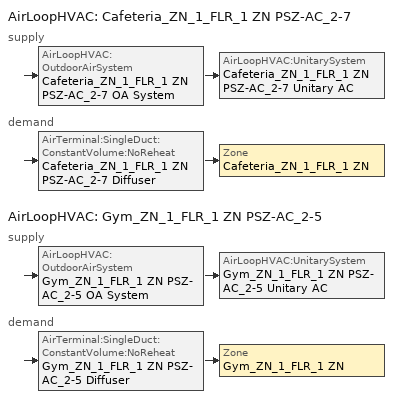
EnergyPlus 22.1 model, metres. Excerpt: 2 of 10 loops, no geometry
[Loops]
AirLoopHVAC 'Cafeteria_ZN_1_FLR_1 ZN PSZ-AC_2-7'
 supply: AirLoopHVAC:OutdoorAirSystem 'Cafeteria_ZN_1_FLR_1 ZN PSZ-AC_2-7 OA System' > AirLoopHVAC:UnitarySystem 'Cafeteria_ZN_1_FLR_1 ZN PSZ-AC_2-7 Unitary AC'
 demand: AirTerminal:SingleDuct:ConstantVolume:NoReheat 'Cafeteria_ZN_1_FLR_1 ZN PSZ-AC_2-7 Diffuser' > Zone 'Cafeteria_ZN_1_FLR_1 ZN'
AirLoopHVAC 'Gym_ZN_1_FLR_1 ZN PSZ-AC_2-5'
 supply: AirLoopHVAC:OutdoorAirSystem 'Gym_ZN_1_FLR_1 ZN PSZ-AC_2-5 OA System' > AirLoopHVAC:UnitarySystem 'Gym_ZN_1_FLR_1 ZN PSZ-AC_2-5 Unitary AC'
 demand: AirTerminal:SingleDuct:ConstantVolume:NoReheat 'Gym_ZN_1_FLR_1 ZN PSZ-AC_2-5 Diffuser' > Zone 'Gym_ZN_1_FLR_1 ZN'
[ZoneControl:Thermostat] Temperature Difference Between Cutout And Setpoint {deltaC}=0
Name | Zone or ZoneList | Control Type Schedule | Control 1
Cafeteria_ZN_1_FLR_1 ZN Thermostat | Cafeteria_ZN_1_FLR_1 ZN | Cafeteria_ZN_1_FLR_1 ZN Thermostat Schedule | PrimarySchool Cafeteria Thermostat 1
Gym_ZN_1_FLR_1 ZN Thermostat | Gym_ZN_1_FLR_1 ZN | Gym_ZN_1_FLR_1 ZN Thermostat Schedule | PrimarySchool Gym Thermostat 1
[ThermostatSetpoint:DualSetpoint] Heating Setpoint Temperature Schedule=SchoolPrimary HTGSETP_SCH_NO_OPTIMUM; Cooling Setpoint Temperature Schedule=SchoolPrimary CLGSETP_SCH_NO_OPTIMUM
PrimarySchool Cafeteria Thermostat 1; PrimarySchool Gym Thermostat 1
[Zone equipment]
Cafeteria_ZN_1_FLR_1 ZN: Cafeteria_ZN_1_FLR_1 ZN PSZ-AC_2-7 Diffuser
Gym_ZN_1_FLR_1 ZN: Gym_ZN_1_FLR_1 ZN PSZ-AC_2-5 Diffuser
[Sizing:Zone] Zone Cooling Design Supply Air Temperature Input Method=SupplyAirTemperature; Zone Cooling Design Supply Air Temperature {C}=12.7778; Zone Cooling Design Supply Air Temperature Difference {deltaC}=11.11; Zone Heating Design Supply Air Temperature Input Method=SupplyAirTemperature; Zone Heating Design Supply Air Temperature {C}=50; Zone Heating Design Supply Air Temperature Difference {deltaC}=11.11; Zone Cooling Design Supply Air Humidity Ratio {kgWater/kgDryAir}=0.0085; Zone Heating Design Supply Air Humidity Ratio {kgWater/kgDryAir}=0.008; Cooling Design Air Flow Method=DesignDay; Cooling Design Air Flow Rate {m3/s}=0; Cooling Minimum Air Flow per Zone Floor Area {m3/s-m2}=0.000762; Cooling Minimum Air Flow {m3/s}=0; Cooling Minimum Air Flow Fraction=0; Heating Design Air Flow Method=DesignDay; Heating Design Air Flow Rate {m3/s}=0; Heating Maximum Air Flow per Zone Floor Area {m3/s-m2}=0.002032; Heating Maximum Air Flow {m3/s}=0.141576; Heating Maximum Air Flow Fraction=0.3; Account for Dedicated Outdoor Air System=No
Name | Design Specification Outdoor Air Object
Cafeteria_ZN_1_FLR_1 ZN | PrimarySchool Cafeteria Ventilation
Gym_ZN_1_FLR_1 ZN | PrimarySchool Gym Ventilation
[Controller:MechanicalVentilation] Availability Schedule=SchoolPrimary MinOA_MotorizedDamper_Sched; Demand Controlled Ventilation=No; System Outdoor Air Method=ZoneSum
Name | Zone or ZoneList Name 1 | Design Specification Outdoor Air Object Name 1
Controller Mechanical Ventilation 3 | Cafeteria_ZN_1_FLR_1 ZN | PrimarySchool Cafeteria Ventilation
Controller Mechanical Ventilation 2 | Gym_ZN_1_FLR_1 ZN | PrimarySchool Gym Ventilation
[DesignSpecification:OutdoorAir] Outdoor Air Method=Sum; Outdoor Air Flow per Zone {m3/s}=0; Outdoor Air Flow Air Changes per Hour {1/hr}=0
Name | Outdoor Air Flow per Person {m3/s-person} | Outdoor Air Flow per Zone Floor Area {m3/s-m2}
PrimarySchool Cafeteria Ventilation | 0.00353961 | 0.0009144
PrimarySchool Gym Ventilation | 0 | 0.001524
[AirTerminal:SingleDuct:ConstantVolume:NoReheat] Availability Schedule=Always On Discrete; Maximum Air Flow Rate {m3/s}=AutoSize
Cafeteria_ZN_1_FLR_1 ZN PSZ-AC_2-7 Diffuser; Gym_ZN_1_FLR_1 ZN PSZ-AC_2-5 Diffuser
[AirLoopHVAC] Design Supply Air Flow Rate {m3/s}=AutoSize; Design Return Air Flow Fraction of Supply Air Flow=1
Cafeteria_ZN_1_FLR_1 ZN PSZ-AC_2-7; Gym_ZN_1_FLR_1 ZN PSZ-AC_2-5
[Sizing:System] Type of Load to Size On=Sensible; Design Outdoor Air Flow Rate {m3/s}=Autosize; Central Heating Maximum System Air Flow Ratio=1; Preheat Design Temperature {C}=7.22222; Preheat Design Humidity Ratio {kgWater/kgDryAir}=0.008; Precool Design Temperature {C}=12.7778; Precool Design Humidity Ratio {kgWater/kgDryAir}=0.008; Central Cooling Design Supply Air Temperature {C}=12.7778; Central Heating Design Supply Air Temperature {C}=50; Type of Zone Sum to Use=Coincident; 100% Outdoor Air in Cooling=No; 100% Outdoor Air in Heating=No; Central Cooling Design Supply Air Humidity Ratio {kgWater/kgDryAir}=0.0085; Central Heating Design Supply Air Humidity Ratio {kgWater/kgDryAir}=0.008; Cooling Supply Air Flow Rate Method=DesignDay; Cooling Supply Air Flow Rate {m3/s}=0; Cooling Supply Air Flow Rate Per Floor Area {m3/s-m2}=0.00996765; Cooling Fraction of Autosized Cooling Supply Air Flow Rate=1; Cooling Supply Air Flow Rate Per Unit Cooling Capacity {m3/s-W}=3.94755e-05; Heating Supply Air Flow Rate Method=DesignDay; Heating Supply Air Flow Rate {m3/s}=0; Heating Supply Air Flow Rate Per Floor Area {m3/s-m2}=0.00996765; Heating Fraction of Autosized Heating Supply Air Flow Rate=1; Heating Fraction of Autosized Cooling Supply Air Flow Rate=1; Heating Supply Air Flow Rate Per Unit Heating Capacity {m3/s-W}=3.15882e-05; System Outdoor Air Method=ZoneSum; Zone Maximum Outdoor Air Fraction=1; Cooling Design Capacity Method=CoolingDesignCapacity; Cooling Design Capacity {W}=Autosize; Cooling Design Capacity Per Floor Area {W/m2}=234.7; Fraction of Autosized Cooling Design Capacity=1; Heating Design Capacity Method=HeatingDesignCapacity; Heating Design Capacity {W}=Autosize; Heating Design Capacity Per Floor Area {W/m2}=157; Fraction of Autosized Heating Design Capacity=1; Central Cooling Capacity Control Method=OnOff; Occupant Diversity=Autosize
Cafeteria_ZN_1_FLR_1 ZN PSZ-AC_2-7; Gym_ZN_1_FLR_1 ZN PSZ-AC_2-5
[Controller:OutdoorAir] Minimum Outdoor Air Flow Rate {m3/s}=Autosize; Maximum Outdoor Air Flow Rate {m3/s}=Autosize; Economizer Control Type=NoEconomizer; Economizer Control Action Type=ModulateFlow; Economizer Maximum Limit Dry-Bulb Temperature {C}=28; Economizer Maximum Limit Enthalpy {J/kg}=64000; Lockout Type=NoLockout; Minimum Limit Type=FixedMinimum; Minimum Outdoor Air Schedule=SchoolPrimary MinOA_MotorizedDamper_Sched; High Humidity Control=No; Control High Indoor Humidity Based on Outdoor Humidity Ratio=Yes; Heat Recovery Bypass Control Type=BypassWhenWithinEconomizerLimits
Name | Mechanical Ventilation Controller
Cafeteria_ZN_1_FLR_1 ZN PSZ-AC_2-7 OA System Controller | Controller Mechanical Ventilation 3
Gym_ZN_1_FLR_1 ZN PSZ-AC_2-5 OA System Controller | Controller Mechanical Ventilation 2
[SetpointManager:MixedAir] Control Variable=Temperature
Node 221 OS Default SPM; Node 211 OS Default SPM
[AirLoopHVAC:UnitarySystem] Control Type=Load; Dehumidification Control Type=None; Availability Schedule=SchoolPrimary HVACOperationSchd; Fan Placement=DrawThrough; Supply Air Fan Operating Mode Schedule=SchoolPrimary HVACOperationSchd; DX Heating Coil Sizing Ratio=1; Use DOAS DX Cooling Coil=No; Minimum Supply Air Temperature {C}=2; Latent Load Control=SensibleOnlyLoadControl; Cooling Supply Air Flow Rate {m3/s}=Autosize; Heating Supply Air Flow Rate {m3/s}=Autosize; No Load Supply Air Flow Rate {m3/s}=Autosize; Maximum Supply Air Temperature {C}=80; Maximum Outdoor Dry-Bulb Temperature for Supplemental Heater Operation {C}=21; Maximum Cycling Rate {cycles/hr}=2.5; Heat Pump Time Constant {s}=60; Fraction of On-Cycle Power Use=0.01; Heat Pump Fan Delay Time {s}=60; Ancillary On-Cycle Electric Power {W}=0; Ancillary Off-Cycle Electric Power {W}=0
Name | Controlling Zone or Thermostat Location | Supply Fan | Heating Coil | Cooling Coil | Supplemental Heating Coil
Cafeteria_ZN_1_FLR_1 ZN PSZ-AC_2-7 Unitary AC | Cafeteria_ZN_1_FLR_1 ZN | Cafeteria_ZN_1_FLR_1 ZN PSZ-AC_2-7 Fan | Cafeteria_ZN_1_FLR_1 ZN PSZ-AC_2-7 Gas Htg Coil | Cafeteria_ZN_1_FLR_1 ZN PSZ-AC_2-7 2spd DX AC Clg Coil | Cafeteria_ZN_1_FLR_1 ZN PSZ-AC_2-7 No Heat
Gym_ZN_1_FLR_1 ZN PSZ-AC_2-5 Unitary AC | Gym_ZN_1_FLR_1 ZN | Gym_ZN_1_FLR_1 ZN PSZ-AC_2-5 Fan | Gym_ZN_1_FLR_1 ZN PSZ-AC_2-5 Gas Htg Coil | Gym_ZN_1_FLR_1 ZN PSZ-AC_2-5 2spd DX AC Clg Coil | Gym_ZN_1_FLR_1 ZN PSZ-AC_2-5 No Heat
[Fan:OnOff] Availability Schedule=Always On Discrete; Fan Total Efficiency=0.54; Pressure Rise {Pa}=622.722; Maximum Flow Rate {m3/s}=Autosize; Motor Efficiency=0.9; Motor In Airstream Fraction=1
Name | Fan Power Ratio Function of Speed Ratio Curve | Fan Efficiency Ratio Function of Speed Ratio Curve
Cafeteria_ZN_1_FLR_1 ZN PSZ-AC_2-7 Fan | Fan On Off Power Curve 2 | Fan On Off Efficiency Curve 2
Gym_ZN_1_FLR_1 ZN PSZ-AC_2-5 Fan | Fan On Off Power Curve 1 | Fan On Off Efficiency Curve 1
[Coil:Heating:Fuel] Availability Schedule=Always On Discrete; Fuel Type=NaturalGas; Burner Efficiency=0.8; Nominal Capacity {W}=AutoSize; Parasitic Electric Load {W}=0; Parasitic Fuel Load {W}=0
Cafeteria_ZN_1_FLR_1 ZN PSZ-AC_2-7 Gas Htg Coil; Gym_ZN_1_FLR_1 ZN PSZ-AC_2-5 Gas Htg Coil
[Coil:Cooling:DX:TwoSpeed] Availability Schedule=Always On Discrete; High Speed Gross Rated Total Cooling Capacity {W}=Autosize; High Speed Rated Sensible Heat Ratio=Autosize; High Speed Gross Rated Cooling COP {W/W}=3; High Speed Rated Air Flow Rate {m3/s}=Autosize; Unit Internal Static Air Pressure {Pa}=773.3; Low Speed Gross Rated Total Cooling Capacity {W}=Autosize; Low Speed Gross Rated Sensible Heat Ratio=0.69; Low Speed Gross Rated Cooling COP {W/W}=3; Low Speed Rated Air Flow Rate {m3/s}=Autosize; Condenser Type=AirCooled; Minimum Outdoor Dry-Bulb Temperature for Compressor Operation {C}=-25; High Speed Evaporative Condenser Effectiveness=0; High Speed Evaporative Condenser Air Flow Rate {m3/s}=Autosize; High Speed Evaporative Condenser Pump Rated Power Consumption {W}=Autosize; Low Speed Evaporative Condenser Effectiveness=0; Low Speed Evaporative Condenser Air Flow Rate {m3/s}=Autosize; Low Speed Evaporative Condenser Pump Rated Power Consumption {W}=Autosize; Basin Heater Capacity {W/K}=10; Basin Heater Setpoint Temperature {C}=2
Name | Total Cooling Capacity Function of Temperature Curve | Total Cooling Capacity Function of Flow Fraction Curve | Energy Input Ratio Function of Temperature Curve | Energy Input Ratio Function of Flow Fraction Curve | Part Load Fraction Correlation Curve | Low Speed Total Cooling Capacity Function of Temperature Curve | Low Speed Energy Input Ratio Function of Temperature Curve
Cafeteria_ZN_1_FLR_1 ZN PSZ-AC_2-7 2spd DX AC Clg Coil | Curve Biquadratic 37 | Curve Quadratic 28 | Curve Biquadratic 38 | Curve Quadratic 29 | Curve Quadratic 30 | Curve Biquadratic 39 | Curve Biquadratic 40
Gym_ZN_1_FLR_1 ZN PSZ-AC_2-5 2spd DX AC Clg Coil | Curve Biquadratic 29 | Curve Quadratic 22 | Curve Biquadratic 30 | Curve Quadratic 23 | Curve Quadratic 24 | Curve Biquadratic 31 | Curve Biquadratic 32
[Coil:Heating:Electric] Availability Schedule=Always Off Discrete; Efficiency=1; Nominal Capacity {W}=0
Cafeteria_ZN_1_FLR_1 ZN PSZ-AC_2-7 No Heat; Gym_ZN_1_FLR_1 ZN PSZ-AC_2-5 No Heat
[SetpointManager:SingleZone:Reheat] Control Variable=Temperature; Minimum Supply Air Temperature {C}=12.7778; Maximum Supply Air Temperature {C}=50
Name | Control Zone
Cafeteria_ZN_1_FLR_1 ZN Setpoint Manager SZ Reheat | Cafeteria_ZN_1_FLR_1 ZN
Gym_ZN_1_FLR_1 ZN Setpoint Manager SZ Reheat | Gym_ZN_1_FLR_1 ZN
[EnergyManagementSystem:InternalVariable] Internal Data Type=Zone Floor Area
Name | Internal Data Index Key
Cafeteria_ZN_1_FLR_1ZN_Area | Cafeteria_ZN_1_FLR_1 ZN
Gym_ZN_1_FLR_1ZN_Area | Gym_ZN_1_FLR_1 ZN
[EnergyManagementSystem:Sensor] Output:Variable or Output:Meter=Zone Lights Electricity Rate
Name | Output:Variable or Output:Meter Index Key
Cafeteria_ZN_1_FLR_1ZN_LSr | Cafeteria_ZN_1_FLR_1 ZN
Gym_ZN_1_FLR_1ZN_LSr | Gym_ZN_1_FLR_1 ZN
[EnergyManagementSystem:Program]
SET_Main_Corridor_ZN_1_FLR_1ZN_Light_EMS_Program: SET Main_Corridor_ZN_1_FLR_1ZN_LSr_IP=0.093*Main_Corridor_ZN_1_FLR_1ZN_LSr/Main_Corridor_ZN_1_FLR_1ZN_Area; IF (Business_Sensor <= 0) && (Main_Corridor_ZN_1_FLR_1ZN_LSr_IP >= 0.02); SET Main_Corridor_ZN_1_FLR_1ZN_Light1_Actuator = 0.02*Main_Corridor_ZN_1_FLR_1ZN_Area/0.09290304; ELSE; SET Main_Corridor_ZN_1_FLR_1ZN_Light1_Actuator = NULL; ENDIF
SET_Mech_ZN_1_FLR_1ZN_Light_EMS_Program: SET Mech_ZN_1_FLR_1ZN_LSr_IP=0.093*Mech_ZN_1_FLR_1ZN_LSr/Mech_ZN_1_FLR_1ZN_Area; IF (Business_Sensor <= 0) && (Mech_ZN_1_FLR_1ZN_LSr_IP >= 0.02); SET Mech_ZN_1_FLR_1ZN_Light1_Actuator = 0.02*Mech_ZN_1_FLR_1ZN_Area/0.09290304; ELSE; SET Mech_ZN_1_FLR_1ZN_Light1_Actuator = NULL; ENDIF
SET_Mult_Class_1_Pod_1_ZN_1_FLR_1ZN_Light_EMS_Program: SET Mult_Class_1_Pod_1_ZN_1_FLR_1ZN_LSr_IP=0.093*Mult_Class_1_Pod_1_ZN_1_FLR_1ZN_LSr/Mult_Class_1_Pod_1_ZN_1_FLR_1ZN_Area; IF (Business_Sensor <= 0) && (Mult_Class_1_Pod_1_ZN_1_FLR_1ZN_LSr_IP >= 0.02); SET Mult_Class_1_Pod_1_ZN_1_FLR_1ZN_Light1_Actuator = 0.02*Mult_Class_1_Pod_1_ZN_1_FLR_1ZN_Area/0.09290304; ELSE; SET Mult_Class_1_Pod_1_ZN_1_FLR_1ZN_Light1_Actuator = NULL; ENDIF
SET_Mult_Class_1_Pod_2_ZN_1_FLR_1ZN_Light_EMS_Program: SET Mult_Class_1_Pod_2_ZN_1_FLR_1ZN_LSr_IP=0.093*Mult_Class_1_Pod_2_ZN_1_FLR_1ZN_LSr/Mult_Class_1_Pod_2_ZN_1_FLR_1ZN_Area; IF (Business_Sensor <= 0) && (Mult_Class_1_Pod_2_ZN_1_FLR_1ZN_LSr_IP >= 0.02); SET Mult_Class_1_Pod_2_ZN_1_FLR_1ZN_Light1_Actuator = 0.02*Mult_Class_1_Pod_2_ZN_1_FLR_1ZN_Area/0.09290304; ELSE; SET Mult_Class_1_Pod_2_ZN_1_FLR_1ZN_Light1_Actuator = NULL; ENDIF
SET_Mult_Class_1_Pod_3_ZN_1_FLR_1ZN_Light_EMS_Program: SET Mult_Class_1_Pod_3_ZN_1_FLR_1ZN_LSr_IP=0.093*Mult_Class_1_Pod_3_ZN_1_FLR_1ZN_LSr/Mult_Class_1_Pod_3_ZN_1_FLR_1ZN_Area; IF (Business_Sensor <= 0) && (Mult_Class_1_Pod_3_ZN_1_FLR_1ZN_LSr_IP >= 0.02); SET Mult_Class_1_Pod_3_ZN_1_FLR_1ZN_Light1_Actuator = 0.02*Mult_Class_1_Pod_3_ZN_1_FLR_1ZN_Area/0.09290304; ELSE; SET Mult_Class_1_Pod_3_ZN_1_FLR_1ZN_Light1_Actuator = NULL; ENDIF
SET_Mult_Class_2_Pod_1_ZN_1_FLR_1ZN_Light_EMS_Program: SET Mult_Class_2_Pod_1_ZN_1_FLR_1ZN_LSr_IP=0.093*Mult_Class_2_Pod_1_ZN_1_FLR_1ZN_LSr/Mult_Class_2_Pod_1_ZN_1_FLR_1ZN_Area; IF (Business_Sensor <= 0) && (Mult_Class_2_Pod_1_ZN_1_FLR_1ZN_LSr_IP >= 0.02); SET Mult_Class_2_Pod_1_ZN_1_FLR_1ZN_Light1_Actuator = 0.02*Mult_Class_2_Pod_1_ZN_1_FLR_1ZN_Area/0.09290304; ELSE; SET Mult_Class_2_Pod_1_ZN_1_FLR_1ZN_Light1_Actuator = NULL; ENDIF
SET_Mult_Class_2_Pod_2_ZN_1_FLR_1ZN_Light_EMS_Program: SET Mult_Class_2_Pod_2_ZN_1_FLR_1ZN_LSr_IP=0.093*Mult_Class_2_Pod_2_ZN_1_FLR_1ZN_LSr/Mult_Class_2_Pod_2_ZN_1_FLR_1ZN_Area; IF (Business_Sensor <= 0) && (Mult_Class_2_Pod_2_ZN_1_FLR_1ZN_LSr_IP >= 0.02); SET Mult_Class_2_Pod_2_ZN_1_FLR_1ZN_Light1_Actuator = 0.02*Mult_Class_2_Pod_2_ZN_1_FLR_1ZN_Area/0.09290304; ELSE; SET Mult_Class_2_Pod_2_ZN_1_FLR_1ZN_Light1_Actuator = NULL; ENDIF
SET_Mult_Class_2_Pod_3_ZN_1_FLR_1ZN_Light_EMS_Program: SET Mult_Class_2_Pod_3_ZN_1_FLR_1ZN_LSr_IP=0.093*Mult_Class_2_Pod_3_ZN_1_FLR_1ZN_LSr/Mult_Class_2_Pod_3_ZN_1_FLR_1ZN_Area; IF (Business_Sensor <= 0) && (Mult_Class_2_Pod_3_ZN_1_FLR_1ZN_LSr_IP >= 0.02); SET Mult_Class_2_Pod_3_ZN_1_FLR_1ZN_Light1_Actuator = 0.02*Mult_Class_2_Pod_3_ZN_1_FLR_1ZN_Area/0.09290304; ELSE; SET Mult_Class_2_Pod_3_ZN_1_FLR_1ZN_Light1_Actuator = NULL; ENDIF
SET_Offices_ZN_1_FLR_1ZN_Light_EMS_Program: SET Offices_ZN_1_FLR_1ZN_LSr_IP=0.093*Offices_ZN_1_FLR_1ZN_LSr/Offices_ZN_1_FLR_1ZN_Area; IF (Business_Sensor <= 0) && (Offices_ZN_1_FLR_1ZN_LSr_IP >= 0.02); SET Offices_ZN_1_FLR_1ZN_Light1_Actuator = 0.02*Offices_ZN_1_FLR_1ZN_Area/0.09290304; ELSE; SET Offices_ZN_1_FLR_1ZN_Light1_Actuator = NULL; ENDIF
Transformer_Load_Prog: SET Wired_LTG = Facility_Int_LTG*0.0119
[EnergyManagementSystem:ProgramCallingManager]
Mains_Water_Prg_Mgr: BeginTimestepBeforePredictor; Mains_Water_Prg
SET_Bath_ZN_1_FLR_1 ZN_Light_EMS_Program_Manager: AfterPredictorAfterHVACManagers; SET_Bath_ZN_1_FLR_1ZN_Light_EMS_Program
SET_Cafeteria_ZN_1_FLR_1 ZN_Light_EMS_Program_Manager: AfterPredictorAfterHVACManagers; SET_Cafeteria_ZN_1_FLR_1ZN_Light_EMS_Program
SET_Computer_Class_ZN_1_FLR_1 ZN_Light_EMS_Program_Manager: AfterPredictorAfterHVACManagers; SET_Computer_Class_ZN_1_FLR_1ZN_Light_EMS_Program
SET_Corner_Class_1_Pod_1_ZN_1_FLR_1 ZN_Light_EMS_Program_Manager: AfterPredictorAfterHVACManagers; SET_Corner_Class_1_Pod_1_ZN_1_FLR_1ZN_Light_EMS_Program
SET_Corner_Class_1_Pod_2_ZN_1_FLR_1 ZN_Light_EMS_Program_Manager: AfterPredictorAfterHVACManagers; SET_Corner_Class_1_Pod_2_ZN_1_FLR_1ZN_Light_EMS_Program
SET_Corner_Class_1_Pod_3_ZN_1_FLR_1 ZN_Light_EMS_Program_Manager: AfterPredictorAfterHVACManagers; SET_Corner_Class_1_Pod_3_ZN_1_FLR_1ZN_Light_EMS_Program
SET_Corner_Class_2_Pod_1_ZN_1_FLR_1 ZN_Light_EMS_Program_Manager: AfterPredictorAfterHVACManagers; SET_Corner_Class_2_Pod_1_ZN_1_FLR_1ZN_Light_EMS_Program
SET_Corner_Class_2_Pod_2_ZN_1_FLR_1 ZN_Light_EMS_Program_Manager: AfterPredictorAfterHVACManagers; SET_Corner_Class_2_Pod_2_ZN_1_FLR_1ZN_Light_EMS_Program
SET_Corner_Class_2_Pod_3_ZN_1_FLR_1 ZN_Light_EMS_Program_Manager: AfterPredictorAfterHVACManagers; SET_Corner_Class_2_Pod_3_ZN_1_FLR_1ZN_Light_EMS_Program
SET_Corridor_Pod_1_ZN_1_FLR_1 ZN_Light_EMS_Program_Manager: AfterPredictorAfterHVACManagers; SET_Corridor_Pod_1_ZN_1_FLR_1ZN_Light_EMS_Program
SET_Corridor_Pod_2_ZN_1_FLR_1 ZN_Light_EMS_Program_Manager: AfterPredictorAfterHVACManagers; SET_Corridor_Pod_2_ZN_1_FLR_1ZN_Light_EMS_Program
SET_Corridor_Pod_3_ZN_1_FLR_1 ZN_Light_EMS_Program_Manager: AfterPredictorAfterHVACManagers; SET_Corridor_Pod_3_ZN_1_FLR_1ZN_Light_EMS_Program
SET_Gym_ZN_1_FLR_1 ZN_Light_EMS_Program_Manager: AfterPredictorAfterHVACManagers; SET_Gym_ZN_1_FLR_1ZN_Light_EMS_Program
SET_Kitchen_ZN_1_FLR_1 ZN_Light_EMS_Program_Manager: AfterPredictorAfterHVACManagers; SET_Kitchen_ZN_1_FLR_1ZN_Light_EMS_Program
SET_Library_Media_Center_ZN_1_FLR_1 ZN_Light_EMS_Program_Manager: AfterPredictorAfterHVACManagers; SET_Library_Media_Center_ZN_1_FLR_1ZN_Light_EMS_Program
SET_Lobby_ZN_1_FLR_1 ZN_Light_EMS_Program_Manager: AfterPredictorAfterHVACManagers; SET_Lobby_ZN_1_FLR_1ZN_Light_EMS_Program
SET_Main_Corridor_ZN_1_FLR_1 ZN_Light_EMS_Program_Manager: AfterPredictorAfterHVACManagers; SET_Main_Corridor_ZN_1_FLR_1ZN_Light_EMS_Program
SET_Mech_ZN_1_FLR_1 ZN_Light_EMS_Program_Manager: AfterPredictorAfterHVACManagers; SET_Mech_ZN_1_FLR_1ZN_Light_EMS_Program
SET_Mult_Class_1_Pod_1_ZN_1_FLR_1 ZN_Light_EMS_Program_Manager: AfterPredictorAfterHVACManagers; SET_Mult_Class_1_Pod_1_ZN_1_FLR_1ZN_Light_EMS_Program
SET_Mult_Class_1_Pod_2_ZN_1_FLR_1 ZN_Light_EMS_Program_Manager: AfterPredictorAfterHVACManagers; SET_Mult_Class_1_Pod_2_ZN_1_FLR_1ZN_Light_EMS_Program
SET_Mult_Class_1_Pod_3_ZN_1_FLR_1 ZN_Light_EMS_Program_Manager: AfterPredictorAfterHVACManagers; SET_Mult_Class_1_Pod_3_ZN_1_FLR_1ZN_Light_EMS_Program
SET_Mult_Class_2_Pod_1_ZN_1_FLR_1 ZN_Light_EMS_Program_Manager: AfterPredictorAfterHVACManagers; SET_Mult_Class_2_Pod_1_ZN_1_FLR_1ZN_Light_EMS_Program
SET_Mult_Class_2_Pod_2_ZN_1_FLR_1 ZN_Light_EMS_Program_Manager: AfterPredictorAfterHVACManagers; SET_Mult_Class_2_Pod_2_ZN_1_FLR_1ZN_Light_EMS_Program
SET_Mult_Class_2_Pod_3_ZN_1_FLR_1 ZN_Light_EMS_Program_Manager: AfterPredictorAfterHVACManagers; SET_Mult_Class_2_Pod_3_ZN_1_FLR_1ZN_Light_EMS_Program
SET_Offices_ZN_1_FLR_1 ZN_Light_EMS_Program_Manager: AfterPredictorAfterHVACManagers; SET_Offices_ZN_1_FLR_1ZN_Light_EMS_Program
Transformer_Load_Prog_Manager: AfterPredictorAfterHVACManagers; Transformer_Load_Prog
[EnergyManagementSystem:OutputVariable]
Wired_LTG: EMS Variable=Wired_LTG; Type of Data in Variable=Summed; Update Frequency=ZoneTimeStep; Units=J
[Schedule:Compact]
Cafeteria_ZN_1_FLR_1 ZN Thermostat Schedule; Gym_ZN_1_FLR_1 ZN Thermostat Schedule: Through: 12/31, For: AllDays, Until: 24:00, 4
[Schedule:Day:Interval]
SchoolPrimary HTGSETP_SCH_NO_OPTIMUM Default; SchoolPrimary HTGSETP_SCH_NO_OPTIMUM Summer Design Day: No, 24:00, 15.6
SchoolPrimary HTGSETP_SCH_NO_OPTIMUM Wkdy Day: No, 06:00, 15.6, 21:00, 21, 24:00, 15.6
SchoolPrimary HTGSETP_SCH_NO_OPTIMUM Winter Design Day: No, 24:00, 21
SchoolPrimary CLGSETP_SCH_NO_OPTIMUM Default; SchoolPrimary CLGSETP_SCH_NO_OPTIMUM Winter Design Day: No, 24:00, 26.7
SchoolPrimary CLGSETP_SCH_NO_OPTIMUM Wkdy Day: No, 06:00, 26.7, 21:00, 24, 24:00, 26.7
SchoolPrimary CLGSETP_SCH_NO_OPTIMUM Summer Design Day: No, 24:00, 24
SchoolPrimary MinOA_MotorizedDamper_Sched Default; SchoolPrimary HVACOperationSchd Default: No, 24:00, 0
SchoolPrimary MinOA_MotorizedDamper_Sched WntrDsn|SmrDsn|Wkdy Day; SchoolPrimary MinOA_MotorizedDamper_Sched Summer Design Day; SchoolPrimary MinOA_MotorizedDamper_Sched Winter Design Day: No, 08:00, 0, 21:00, 1, 24:00, 0
SchoolPrimary HVACOperationSchd Summer Design Day; SchoolPrimary HVACOperationSchd Winter Design Day; SchoolPrimary HVACOperationSchd WntrDsn|SmrDsn|Wkdy Day: No, 07:00, 0, 21:00, 1, 24:00, 0
[Schedule:Week:Daily]
SchoolPrimary HTGSETP_SCH_NO_OPTIMUM Week Rule - Jan1-Dec31: SchoolPrimary HTGSETP_SCH_NO_OPTIMUM Default, SchoolPrimary HTGSETP_SCH_NO_OPTIMUM Wkdy Day, SchoolPrimary HTGSETP_SCH_NO_OPTIMUM Wkdy Day, SchoolPrimary HTGSETP_SCH_NO_OPTIMUM Wkdy Day, SchoolPrimary HTGSETP_SCH_NO_OPTIMUM Wkdy Day, SchoolPrimary HTGSETP_SCH_NO_OPTIMUM Wkdy Day, SchoolPrimary HTGSETP_SCH_NO_OPTIMUM Default, SchoolPrimary HTGSETP_SCH_NO_OPTIMUM Default, SchoolPrimary HTGSETP_SCH_NO_OPTIMUM Summer Design Day, SchoolPrimary HTGSETP_SCH_NO_OPTIMUM Winter Design Day, SchoolPrimary HTGSETP_SCH_NO_OPTIMUM Default, SchoolPrimary HTGSETP_SCH_NO_OPTIMUM Default
SchoolPrimary CLGSETP_SCH_NO_OPTIMUM Week Rule - Jan1-Dec31: SchoolPrimary CLGSETP_SCH_NO_OPTIMUM Default, SchoolPrimary CLGSETP_SCH_NO_OPTIMUM Wkdy Day, SchoolPrimary CLGSETP_SCH_NO_OPTIMUM Wkdy Day, SchoolPrimary CLGSETP_SCH_NO_OPTIMUM Wkdy Day, SchoolPrimary CLGSETP_SCH_NO_OPTIMUM Wkdy Day, SchoolPrimary CLGSETP_SCH_NO_OPTIMUM Wkdy Day, SchoolPrimary CLGSETP_SCH_NO_OPTIMUM Default, SchoolPrimary CLGSETP_SCH_NO_OPTIMUM Default, SchoolPrimary CLGSETP_SCH_NO_OPTIMUM Summer Design Day, SchoolPrimary CLGSETP_SCH_NO_OPTIMUM Winter Design Day, SchoolPrimary CLGSETP_SCH_NO_OPTIMUM Default, SchoolPrimary CLGSETP_SCH_NO_OPTIMUM Default
SchoolPrimary MinOA_MotorizedDamper_Sched Week Rule - Jan1-Dec31: SchoolPrimary MinOA_MotorizedDamper_Sched Default, SchoolPrimary MinOA_MotorizedDamper_Sched WntrDsn|SmrDsn|Wkdy Day, SchoolPrimary MinOA_MotorizedDamper_Sched WntrDsn|SmrDsn|Wkdy Day, SchoolPrimary MinOA_MotorizedDamper_Sched WntrDsn|SmrDsn|Wkdy Day, SchoolPrimary MinOA_MotorizedDamper_Sched WntrDsn|SmrDsn|Wkdy Day, SchoolPrimary MinOA_MotorizedDamper_Sched WntrDsn|SmrDsn|Wkdy Day, SchoolPrimary MinOA_MotorizedDamper_Sched Default, SchoolPrimary MinOA_MotorizedDamper_Sched Default, SchoolPrimary MinOA_MotorizedDamper_Sched Summer Design Day, SchoolPrimary MinOA_MotorizedDamper_Sched Winter Design Day, SchoolPrimary MinOA_MotorizedDamper_Sched Default, SchoolPrimary MinOA_MotorizedDamper_Sched Default
SchoolPrimary HVACOperationSchd Week Rule - Jan1-Dec31: SchoolPrimary HVACOperationSchd Default, SchoolPrimary HVACOperationSchd WntrDsn|SmrDsn|Wkdy Day, SchoolPrimary HVACOperationSchd WntrDsn|SmrDsn|Wkdy Day, SchoolPrimary HVACOperationSchd WntrDsn|SmrDsn|Wkdy Day, SchoolPrimary HVACOperationSchd WntrDsn|SmrDsn|Wkdy Day, SchoolPrimary HVACOperationSchd WntrDsn|SmrDsn|Wkdy Day, SchoolPrimary HVACOperationSchd Default, SchoolPrimary HVACOperationSchd Default, SchoolPrimary HVACOperationSchd Summer Design Day, SchoolPrimary HVACOperationSchd Winter Design Day, SchoolPrimary HVACOperationSchd Default, SchoolPrimary HVACOperationSchd Default
[Schedule:Year]
SchoolPrimary HTGSETP_SCH_NO_OPTIMUM: SchoolPrimary HTGSETP_SCH_NO_OPTIMUM Week Rule - Jan1-Dec31, 1, 1, 12, 31
SchoolPrimary CLGSETP_SCH_NO_OPTIMUM: SchoolPrimary CLGSETP_SCH_NO_OPTIMUM Week Rule - Jan1-Dec31, 1, 1, 12, 31
SchoolPrimary MinOA_MotorizedDamper_Sched: SchoolPrimary MinOA_MotorizedDamper_Sched Week Rule - Jan1-Dec31, 1, 1, 12, 31
SchoolPrimary HVACOperationSchd: SchoolPrimary HVACOperationSchd Week Rule - Jan1-Dec31, 1, 1, 12, 31
[Schedule:Constant]
Name | Hourly Value
Always On Discrete | 1
Always Off Discrete | 0
[Curve:Exponent] Coefficient1 Constant=1; Coefficient2 Constant=0; Coefficient3 Constant=0; Minimum Value of x {BasedOnField A2}=0; Maximum Value of x {BasedOnField A2}=1
Fan On Off Power Curve 2; Fan On Off Power Curve 1
[Curve:Cubic] Coefficient1 Constant=1; Coefficient2 x=0; Coefficient3 x**2=0; Coefficient4 x**3=0; Minimum Value of x {BasedOnField A2}=0; Maximum Value of x {BasedOnField A2}=1
Fan On Off Efficiency Curve 2; Fan On Off Efficiency Curve 1
[Curve:Biquadratic] Minimum Value of x {BasedOnField A2}=17; Maximum Value of x {BasedOnField A2}=22; Minimum Value of y {BasedOnField A3}=13; Maximum Value of y {BasedOnField A3}=46
Name | Coefficient1 Constant | Coefficient2 x | Coefficient3 x**2 | Coefficient4 y | Coefficient5 y**2 | Coefficient6 x*y
Curve Biquadratic 37; Curve Biquadratic 39; Curve Biquadratic 29; Curve Biquadratic 31 | 0.42415 | 0.04426 | -0.00042 | 0.00333 | -8e-05 | -0.00021
Curve Biquadratic 38; Curve Biquadratic 40; Curve Biquadratic 30; Curve Biquadratic 32 | 1.23649 | -0.02431 | 0.00057 | -0.01434 | 0.00063 | -0.00038
[Curve:Quadratic]
Name | Coefficient1 Constant | Coefficient2 x | Coefficient3 x**2 | Minimum Value of x {BasedOnField A2} | Maximum Value of x {BasedOnField A2}
Curve Quadratic 28; Curve Quadratic 22 | 0.77136 | 0.34053 | -0.11088 | 0.75918 | 1.13877
Curve Quadratic 29; Curve Quadratic 23 | 1.2055 | -0.32953 | 0.12308 | 0.75918 | 1.13877
Curve Quadratic 30; Curve Quadratic 24 | 0.771 | 0.229 | 0 | 0 | 1
